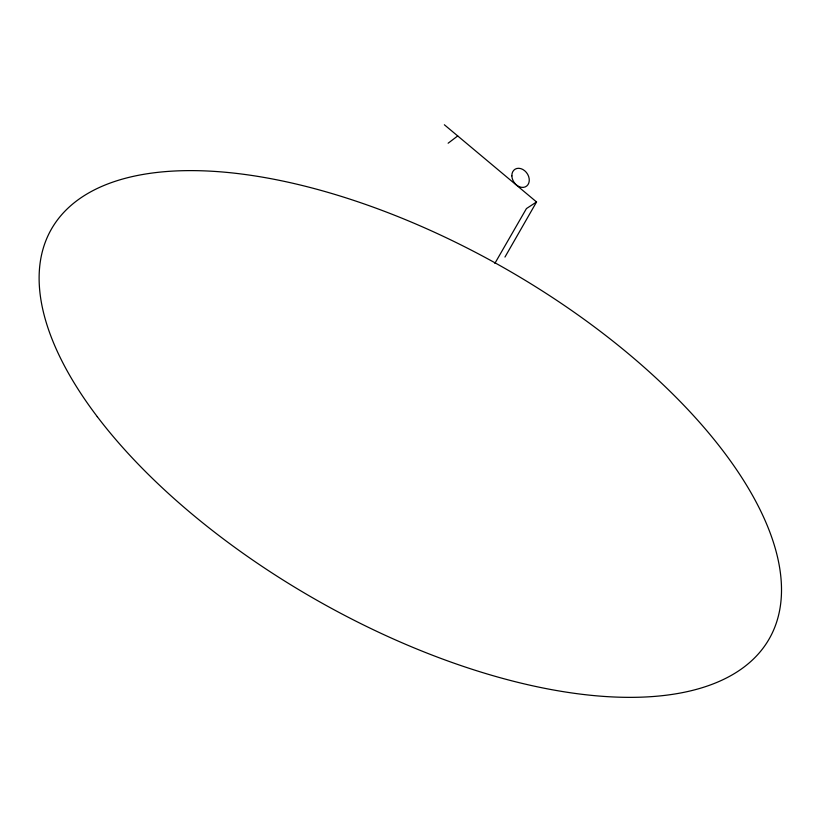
<?xml version="1.0" encoding="UTF-8"?>
<svg xmlns="http://www.w3.org/2000/svg" width="822" height="822" viewBox="0 0 822 822"><rect width="100%" height="100%" fill="white"/><g stroke="black" fill="none" stroke-linecap="round" stroke-linejoin="round"><path stroke-width="1.23" d="M504.965 257.07L536.55 201.965L444.353 124.759M494.875 263.369L526.44 208.572L536.55 201.965M448.134 143.213L457.71 135.949M97.263 416.651A413.261 190.714 29.7 0 0 739.574 670.249A413.261 190.714 29.7 0 0 394.098 215.056A413.261 190.714 29.7 0 0 97.263 416.651M511.859 175.867A10.234 7.901 55.8 0 0 525.145 186.943A10.234 7.901 55.8 0 0 524.703 170.75A10.234 7.901 55.8 0 0 511.859 175.867"/></g></svg>
